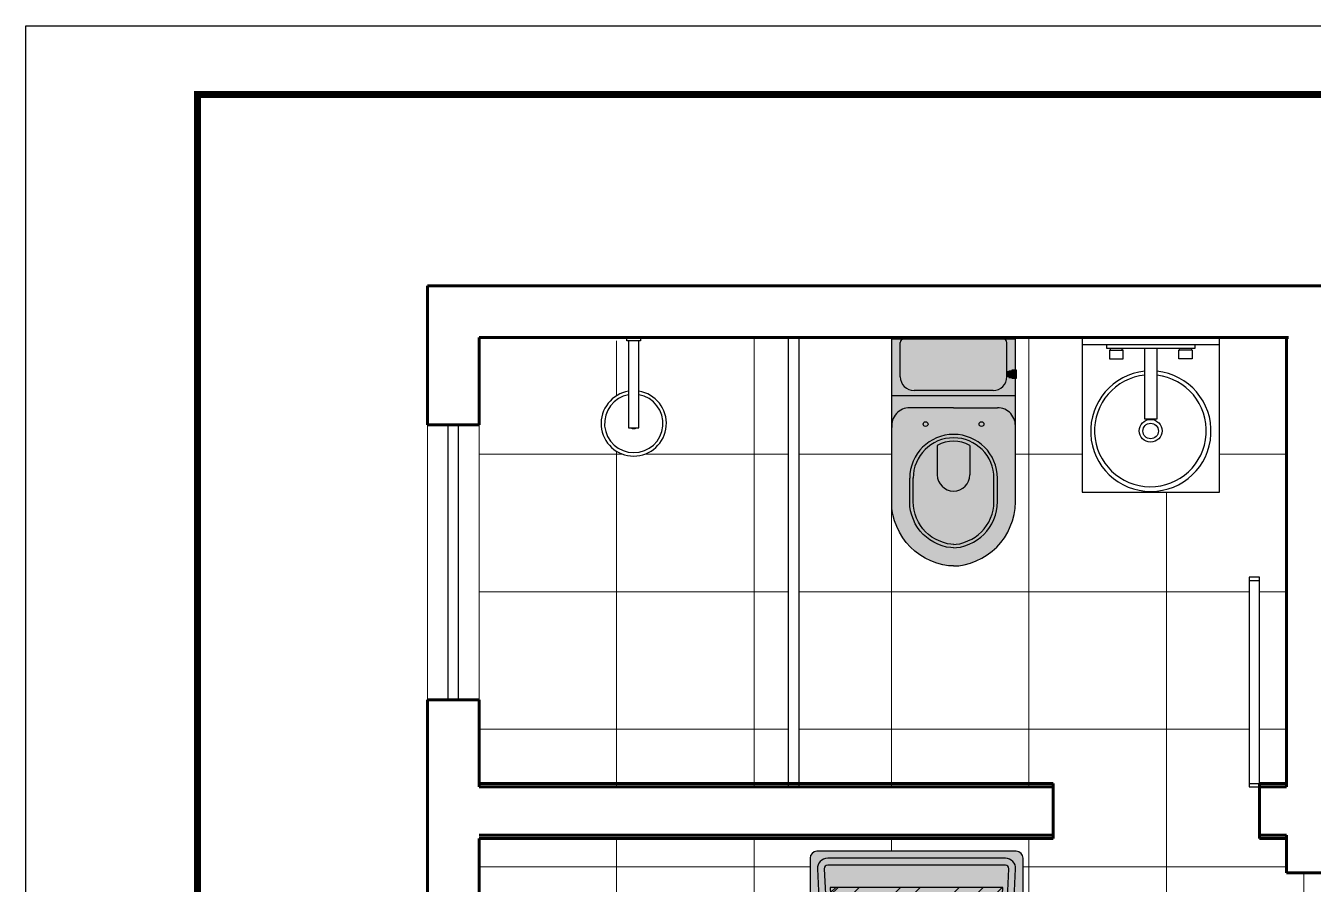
# Model space of a CAD drawing. Header units: millimetres. Extents: x 1127 to 14330, y -137 to 7568.
# Drawn here: x 10233.9 to 10421.2, y 4248.4 to 4373.3 of the extents above; entities that cross this region are included whole.
import ezdxf

# ---------------------------------------------------------------- set-up
doc = ezdxf.new("R2010")
doc.units = ezdxf.units.MM
doc.header["$LTSCALE"] = 0.01
for name, color, linetype, lineweight in [('0.05', 8, 'Continuous', 5), ('0.13', 6, 'Continuous', 13), ('0.60', 4, 'Continuous', 60)]:
    doc.layers.add(name, color=color, linetype=linetype, lineweight=lineweight)
for name, color, linetype in [('HAC_MOB', 61, 'Continuous'), ('LAY', 8, 'Continuous'), ('mob', 8, 'Continuous')]:
    doc.layers.add(name, color=color, linetype=linetype)

# ---------------------------------------------------------------- blocks, each defined once
blk = doc.blocks.new('-Lavadora Brastemp')
at = {"layer": 'HAC_MOB'}
h = blk.add_hatch(color=7, dxfattribs=at)
h.set_gradient(color1=(238, 238, 236), one_color=1, tint=1, name='SPHERICAL')
h.paths.add_polyline_path([(10.59804049639661, -60.62864366188279, -0.3582175165618586), (8.893852688252991, -58.74543392489414), (6.446510408070935, -7.351246040998205, -0.4282200065773871), (7.445378545792664, -6.303680891585657), (59.15286539104, -6.303680891585657, -0.4282200065774575), (60.151733528769, -7.351246040998205), (57.70439124857967, -58.74543392489414, -0.3582175165618586), (56.00020344044333, -60.62864366188279, -0.07378667099026927)], flags=16)
h.paths.add_polyline_path([(17.65961960448931, -56.57500018701813, -1), (19.65961960448931, -56.57500018701813, -1)], flags=0)
h.paths.add_polyline_path([(26.25673062215083, -65.97139270063764, 0.02880602333096123), (40.34151331467456, -65.97139270063764, -0.9614253998211735), (40.45041205447797, -66.96466766629584, -0.08762722200270992), (26.14783188235469, -66.96466766629584, -0.9614253997998786)], flags=16)
h.paths.add_polyline_path([(21.75294922244666, -56.57500018701813, -1), (23.75294922244666, -56.57500018701813, -1)], flags=0)
h.paths.add_polyline_path([(13.69420592788538, -54.78589669644117, -1), (15.69420592788538, -54.78589669644117, -1)], flags=0)
h.paths.add_polyline_path([(26.48586504535797, -56.57500018701813, -1), (28.48586504535797, -56.57500018701813, -1)], flags=0)
h.paths.add_polyline_path([(33.90502213497257, -56.57500018701813, -1), (35.90502213497257, -56.57500018701813, -1)], flags=0)
h.paths.add_polyline_path([(21.40015459617734, -41.78235133017716, -0.03568054874039678), (11.73865928251053, -39.39160601856548, -0.311886757757473), (9.323346767419025, -36.22911552494025), (8.207849880117465, -12.80368089158566), (58.39039405672247, -12.80368089158566), (57.27489716941363, -36.22911552494025, -0.3118867577575165), (54.85958465432941, -39.39160601856548, -0.03568054874038892), (45.19808934066259, -41.78235133018444, 0.08224835046399884)], flags=0)
h.paths.add_polyline_path([(42.34751975175914, -56.57500018701813, -1), (44.34751975175914, -56.57500018701813, -1)], flags=0)
h.paths.add_polyline_path([(46.82459719380586, -56.57500018701813, -1), (48.82459719380586, -56.57500018701813, -1)], flags=0)
h.paths.add_polyline_path([(51.3016811339885, -56.57500018701813, -1), (53.3016811339885, -56.57500018701813, -1)], flags=0)
h.paths.add_polyline_path([(59.30413315459464, -67.19844598183391, 0.005271176937969611), (62.66237875341631, -66.61471788832552, 0.3616760562085266), (64.29912196841633, -64.64798341001716), (64.29912196841633, -4.303680891585657, 0.4142135623730951), (62.29912196841633, -2.303680891585657), (4.29912196841633, -2.303680891585657, 0.4142135623730951), (2.29912196841633, -4.303680891585657), (2.29912196841633, -64.64798341001716, 0.3616760562127022), (3.935865183452734, -66.61471788832552, 0.005271176937924514), (7.294110782238022, -67.19844598183391), (4.448774132620201, -7.446376339837855, -0.428220006577434), (7.445378545792664, -4.303680891585657), (59.15286539104, -4.303680891585657, -0.4282200065774342), (62.14946980421973, -7.446376339837855)])
h = blk.add_hatch(color=7, dxfattribs=at)
h.set_gradient(color1=(243, 243, 241), one_color=1, tint=1, name='SPHERICAL')
h.paths.add_polyline_path([(59.15286539104727, -4.303680891585657), (32.81879557489935, -4.303680891585714), (32.83176813796365, -6.3036808915856), (59.15286539104727, -6.303680891585657, -0.4282200065757401), (60.151733528769, -7.351246040998205), (57.70439124858694, -58.74543392489414, -0.3582181921570367), (56.00019870223389, -60.62864436494783, -0.03701177842240549), (33.19499967643299, -62.30364584378623), (33.22010537802862, -66.1742304724757, 0.01456152868550444), (40.34151331495775, -65.971392700617, -0.9614253993212487), (40.45041205471318, -66.96466766625701, -0.04415518360217273), (33.2292966049489, -67.591256063289), (33.24040380532222, -69.30367022821872, 0.04050233212017931), (59.30413315460157, -67.19844598184028), (62.14946980421973, -7.446376339837855, 0.4282200065779626)])
h.paths.add_polyline_path([(32.81879557489947, -4.303680891585657), (7.445378545792664, -4.303680891585657, 0.4282200065773737), (4.448774132619974, -7.446376339831943), (7.294110782238249, -67.19844598183914, 0.04032043297791137), (33.24040380532222, -69.30367022821866), (33.2292966049489, -67.59125606328905, -0.04330448486018094), (26.14783188217734, -66.96466766626463, -0.9614253994118145), (26.25673062192436, -65.97139270061996, 0.01423852215976606), (33.22010537802862, -66.17423047247576), (33.19499967643299, -62.30364584378617, -0.03667472001410699), (10.59804476424245, -60.62864429515577, -0.3582181250906281), (8.893852688252991, -58.74543392489414), (6.446510408070935, -7.351246040998205, -0.4282200065757401), (7.445378545792664, -6.303680891585657), (32.83176813796354, -6.303680891585714)])
h.paths.add_polyline_path([(15.69420592788538, -54.78589669644117, 1), (13.69420592788538, -54.78589669644117, 1)], flags=17)
h.paths.add_polyline_path([(19.65961960448931, -56.57500018701813, 1), (17.65961960448931, -56.57500018701813, 1)], flags=17)
h.paths.add_polyline_path([(23.75294922245394, -56.57500018701813, 1), (21.75294922245394, -56.57500018701813, 1)], flags=17)
h.paths.add_polyline_path([(26.48586504535797, -56.57500018701813, 1), (28.48586504535797, -56.57500018701813, 1)], flags=17)
h.paths.add_polyline_path([(33.90502213497984, -56.57500018701813, 1), (35.90502213497984, -56.57500018701813, 1)], flags=17)
h.paths.add_polyline_path([(42.34751975176641, -56.57500018701813, 1), (44.34751975176641, -56.57500018701813, 1)], flags=17)
h.paths.add_polyline_path([(48.82459719380586, -56.57500018701813, 1), (46.82459719380586, -56.57500018701813, 1)], flags=17)
h.paths.add_polyline_path([(53.30168113399577, -56.57500018701813, 1), (51.30168113399577, -56.57500018701813, 1)], flags=17)
h = blk.add_hatch(color=7, dxfattribs=at)
h.set_gradient(color1=(220, 254, 251), one_color=1, tint=1, name='SPHERICAL')
h.paths.add_polyline_path([(9.323346767419025, -36.22911552494025, 0.3118867577575601), (11.73865928251053, -39.39160601856548, 0.03568054874039026), (21.40015459617734, -41.78235133017716, -0.08224835046400042), (45.19808934066259, -41.78235133017716, 0.03568054874035425), (54.85958465432213, -39.39160601857276, 0.3118867577583098), (57.27489716941363, -36.22911552494025), (58.39039405672247, -12.80368089158566), (8.207849880117465, -12.80368089158566)])
h = blk.add_hatch(dxfattribs=at)
h.set_pattern_fill('AR-RROOF', color=255, scale=0.5, angle=225, style=0)
h.set_pattern_definition([(45.00000000000001, (-214.9713066682625, 419.217703199378), (10.77630734528299, 28.73681958742128), [190.4999999999999, -25.39999999999999, 63.49999999999999, -12.7]), (45.00000000000001, (-207.5176940877745, 435.6515719009405), (-20.92399676209112, 2.963484519952821), [38.09999999999999, -4.190999999999998, 76.19999999999997, -9.524999999999997]), (45.00000000000001, (-218.1143963106324, 431.3410489628297), (40.68056022844327, 52.71410343067592), [101.6, -17.77999999999999, 50.79999999999998, -12.7])])
h.paths.add_polyline_path([(58.39039405672247, -12.80368089158566), (57.27489716942091, -36.22911552494025, -0.3118867577573455), (54.85958465432941, -39.39160601856548, -0.03568054874035769), (45.19808934066987, -41.78235133017716, 0.08224835046408845), (21.40015459617007, -41.78235133018444, -0.03568055859291189), (11.73865666849179, -39.39160516994144, -0.3118865423530557), (9.323346767426301, -36.22911552494025), (8.207849880117465, -12.80368089158566)])
for p, q in [((62.29912196842361, -2.303680891585657), (4.299121968423606, -2.303680891585657)), ((2.299121968423606, -4.303680891585657), (2.299121968423606, -64.64798341001716)), ((4.448774132620201, -7.446376339837855), (7.294110782238022, -67.19844598183391)), ((6.446510408070935, -7.351246040998205), (8.893852688252991, -58.74543392489414)), ((59.15286539104727, -4.303680891585657), (7.445378545792664, -4.303680891585657)), ((59.15286539104727, -6.303680891585657), (7.445378545792664, -6.303680891585657)), ((57.70439124858694, -58.74543392489414), (60.151733528769, -7.351246040998205)), ((59.30413315460191, -67.19844598183391), (62.14946980421973, -7.446376339837855)), ((64.2991219684236, -64.64798341001716), (64.2991219684236, -4.303680891585657)), ((8.207849880117465, -12.80368089158566), (9.323346767426301, -36.22911552494025)), ((58.39039405672247, -12.80368089159293), (8.207849880117465, -12.80368089158566)), ((57.27489716942091, -36.22911552494025), (58.39039405672247, -12.80368089159293)), ((8.51637044475956, -50.81830681138655), (58.08187349208765, -50.81830681138655))]:
    blk.add_line(p, q)
for centre in [(14.69420592788538, -54.78589669644117), (18.65961960448931, -56.57500018701813), (22.75294922245394, -56.57500018701813), (27.48586504535797, -56.57500018701813), (34.90502213497984, -56.57500018701813), (43.34751975176641, -56.57500018701813), (47.82459719380586, -56.57500018701813), (52.30168113399577, -56.57500018701813)]:
    blk.add_circle(centre, 0.9999999999999996)
for centre, radius, start, end in [((4.299121968423606, -4.303680891585657), 1.999999999999999, 90, 180), ((62.29912196842361, -4.303680891585657), 1.999999999999999, 0, 90), ((7.445378545792664, -7.303680891585657), 2.999999999999999, 90, 182.7263109937464), ((7.445378545792664, -7.303680891585657), 0.9999999999999996, 90, 182.7263109937464), ((59.15286539104727, -7.303680891585657), 2.999999999999999, 357.2736890062536, 90), ((59.15286539104727, -7.303680891585657), 1.000000000000019, 357.2736890062536, 90), ((12.81938524945599, -36.0626375019927), 3.499999999999998, 182.7263109937464, 252.0143464077399), ((53.77885868738394, -36.0626375019927), 3.499999999999998, 287.9856535922601, 357.2736890062536), ((33.29912196842361, 27.0212531884319), 69.82493408001694, 252.0143464077399, 260.3943742202227), ((33.29912196842361, -113.6286149716032), 72.82493408001694, 75.26925841932486, 104.7307415806751), ((33.29912196842361, 27.0212531884319), 69.82493408001694, 279.6056257797773, 287.9856535922601), ((10.89158896370373, -58.65030362606905), 1.999999999999999, 182.7263109937464, 261.55996534054), ((55.70665497313621, -58.65030362606905), 1.999999999999999, 278.44003465946, 357.2736890062536), ((33.29912196841633, 92.36298577507858), 154.6666666666652, 261.55996534054, 278.44003465946), ((4.299121968423606, -64.64798341001716), 1.999999999999999, 180, 259.5353765545055), ((33.29912196842361, 92.36298577507858), 161.6666666666667, 259.5353765545055, 280.4646234454945), ((26.22182316794806, -66.470172681831), 0.4999999999999998, 85.99664375802821, 258.4414524900691), ((33.29912196842361, -26.47280607263366), 41.1185092776406, 259.9471776649087, 280.0528223350913), ((33.29912196841633, 56.16534899343986), 122.3396049834992, 266.6999854454373, 273.3000145545626), ((40.37642076889188, -66.470172681831), 0.4999999999999998, 281.5585475099309, 94.00335624197179), ((62.29912196842361, -64.64798341001716), 1.999999999999999, 280.4646234454945, 0)]:
    blk.add_arc(centre, radius, start, end)
blk = doc.blocks.new('-Vaso com Caixa')
at = {"layer": 'HAC_MOB'}
h = blk.add_hatch(color=7, dxfattribs=at)
h.set_gradient(color1=(249, 250, 250), one_color=1, tint=1, name='SPHERICAL')
h.paths.add_polyline_path([(15.50603640122063, -1, 0.4142135623730951), (14.50603640122063, 0), (-14.50603640122063, 0, 0.4142135623730951), (-15.50603640122063, -1), (-15.50603640122063, -11, 0.4142135623730951), (-11.50603640122063, -15), (11.50603640122063, -15, 0.4180317289619527), (15.50569744768654, -10.94792780597527), (15.50603640122063, -10.94792780597527)], flags=17)
h.paths.add_polyline_path([(18.00603640122063, -11.48942705428999), (17.02013186679324, -11.48942705428999), (17.02013186679324, -11.16076092720505), (16.07443418058756, -11.16076092720505), (16.07443418058756, -10.94792780597527), (15.50603640122063, -10.94792780597527), (15.50603640122063, -11, -0.4142135623730951), (11.50603640122063, -15), (-11.50603640122063, -15, -0.4142135623730951), (-15.50603640122063, -11), (-15.50603640122063, -1, -0.4142135623730951), (-14.50603640122063, 0), (-18.00603640122063, 0), (-18.00603640122063, -16.5), (18.00603640122063, -16.5)])
h.paths.add_polyline_path([(18.00603640122063, 0), (14.50603640122063, 0, -0.4142135623730951), (15.50603640122063, -1), (15.50603640122063, -9.52485385908767), (16.07443418058756, -9.52485385908767), (16.07443418058756, -9.312020737859712), (17.02013186679324, -9.312020737857893), (17.02013186679324, -8.983355740025218), (18.00603640122063, -8.983355740025218)], flags=17)
h = blk.add_hatch(color=7, dxfattribs=at)
h.set_gradient(color1=(249, 250, 250), one_color=1, tint=1, name='SPHERICAL')
h.paths.add_polyline_path([(16.07443418058756, -9.52485385908767), (15.50603640122063, -9.52485385908767), (15.50603640122063, -10.94792780597527), (16.07443418058756, -10.94792780597527)])
h.paths.add_polyline_path([(17.02013186679324, -9.312020737857893), (16.07443418058756, -9.312020737857893), (16.07443418058756, -11.16076092720505), (17.02013186679324, -11.16076092720505)])
h.paths.add_polyline_path([(18.21253241346312, -8.983355740025218), (17.02013186679324, -8.983355740025218), (17.02013186679324, -11.48942705428999), (18.21253241346312, -11.48942705428999)])
h = blk.add_hatch(color=7, dxfattribs=at)
h.set_gradient(color1=(249, 250, 250), one_color=1, tint=1, name='SPHERICAL')
h.paths.add_polyline_path([(18.00603640122063, -16.5), (-18.00603640122063, -16.5), (-18.00603640122063, -25.24600132693013, -0.4142135623730949), (-12.75603640122063, -19.99600132693013), (0, -19.99600132693013), (12.75603640122063, -19.99600132693013, -0.4142135623731011), (18.00603640122063, -25.24600132693013)])
h = blk.add_hatch(color=7, dxfattribs=at)
h.set_gradient(color1=(249, 250, 250), one_color=1, tint=1, name='SPHERICAL')
h.paths.add_polyline_path([(3.637978807091713e-12, -27.74734744557281, -0.394815680304615), (12.72796761065001, -39.66169639619329), (18.00603640122063, -39.66169639619329), (18.00603640122063, -25.24600132693013, 0.4142135623731013), (12.75603640122063, -19.99600132693013), (0, -19.99600132693013), (-12.75603640122063, -19.99600132693013, 0.4142135623731011), (-18.00603640122063, -25.24600132693013), (-18.00603640122063, -28.52244570604125), (-13.76840284140417, -24.761368626685), (-8.837247082257818, -24.761368626685, -1), (-7.43505009393084, -24.761368626685), (7.435050093929021, -24.761368626685, -1), (8.837247082255999, -24.761368626685, -1), (7.435050093929021, -24.761368626685), (-7.43505009393084, -24.761368626685, -1), (-8.837247082257818, -24.761368626685), (-13.76840284140417, -24.761368626685), (-18.00603640122063, -28.52244570604125), (-18.00603640122245, -39.66169639619329), (-12.72796761065001, -39.66169639619329, -0.394815680304785)])
h.paths.add_polyline_path([(-12.75603640122063, -40.51796879071662, -0.01678982994435161), (-12.72796761065001, -39.66169639619329), (-18.00603640122063, -39.66169639619329), (-18.00603640122063, -47.36290042372639), (-17.93148800291601, -49.30115877966091), (-17.63329440969574, -51.09032033898438), (-17.18600401986441, -52.87948189830422), (-16.51506843512107, -54.59409505932126), (-15.76958445206765, -56.23415982203551), (-14.80045527410221, -57.79967618643786), (-13.75677769783215, -59.21609575424009), (-12.56400332495105, -60.55796692373042), (-11.22213215546253, -61.75074129660788), (-9.805712587662128, -62.79441887287976), (-8.240196223252497, -63.76354805084884), (-6.600131460545526, -64.50903203389862), (-4.885518299526666, -65.17996761864379), (-3.090316457655717, -65.7471215175301), (-1.487203564769516, -65.99528489641853), (-0.07893682496978727, -66), (0, -65.99979988963241), (0.07893682494977838, -66), (1.487203564767697, -65.99528489641853), (3.090316457655717, -65.74712151752829), (4.885518299524847, -65.1799676186456), (6.600131460545526, -64.5090320338968), (8.240196223254316, -63.76354805084702), (9.80571258766031, -62.79441887288158), (11.22213215545889, -61.7507412966097), (12.56400332494923, -60.5579669237286), (13.75677769783033, -59.21609575423827), (14.80045527410221, -57.7996761864415), (15.76958445206765, -56.23415982203369), (16.51506843511925, -54.59409505931944), (17.18600401986441, -52.87948189830604), (17.63329440969574, -51.09032033898256), (17.93148800291601, -49.30115877966091), (18.00603640122063, -47.36290042373366), (18.00603640122063, -39.66169639619329), (12.72796761065001, -39.66169639619329, -0.01678982993876829), (12.75603640122063, -40.51796879043104), (12.75603640122063, -47.26197619552113), (12.69816695570807, -48.76658177883655), (12.48919503490833, -50.020413303635), (12.17436510136213, -51.27973303782346), (11.67736517904814, -52.54984395040265), (11.12903936395378, -53.75616074361096), (10.44815207763349, -54.85605559074247), (9.672993427058827, -55.90805661652485), (8.845275587382275, -56.83923918615983), (7.914093017741834, -57.6669570258382), (6.862091991963098, -58.44211567641287), (5.762197144831589, -59.12300296273315), (4.555880351626911, -59.67132877782751), (3.285769439042269, -60.16832870014332), (2.019813187078398, -60.5496813528207), (0.838661447263803, -60.702754855065), (0, -60.74734744557281), (-0.838661447267441, -60.702754855065), (-2.019813187078398, -60.5496813528207), (-3.285769439042269, -60.16832870014332), (-4.555880351626911, -59.67132877782569), (-5.762197144831589, -59.12300296273315), (-6.862091991963098, -58.44211567641469), (-7.914093017745472, -57.6669570258382), (-8.845275587384094, -56.83923918615983), (-9.672993427060646, -55.90805661652485), (-10.44815207763349, -54.85605559074247), (-11.12903936395378, -53.75616074361096), (-11.67736517904632, -52.54984395040628), (-12.17436510136213, -51.27973303782528), (-12.48919503491015, -50.020413303635), (-12.69816695570989, -48.76658177883655), (-12.75603640122063, -47.2619761955284)])
h.paths.add_polyline_path([(-11.75603640122063, -40.41838268232641, -0.01610251061523419), (-11.72590925339864, -39.66169639619329), (-12.72796761065001, -39.66169639619329, 0.01638570536862046), (-12.75603640122063, -40.49734744558555), (-12.75603640122245, -47.26197619552113), (-12.69816695570989, -48.76658177883655), (-12.48919503491015, -50.020413303635), (-12.17436510136213, -51.27973303782346), (-11.67736517904996, -52.54984395040265), (-11.1290393639556, -53.75616074360914), (-10.44815207763531, -54.85605559074247), (-9.672993427060646, -55.90805661652121), (-8.845275587382275, -56.83923918615983), (-7.914093017745472, -57.6669570258382), (-6.862091991963098, -58.44211567641105), (-5.762197144831589, -59.12300296273315), (-4.555880351626911, -59.67132877782569), (-3.285769439045907, -60.16832870013968), (-2.019813187080217, -60.54968135281888), (-0.838661447265622, -60.702754855065), (0, -60.74734744557463), (0.838661447263803, -60.702754855065), (2.019813187078398, -60.5496813528207), (3.285769439045907, -60.1683287001415), (4.555880351625092, -59.67132877782569), (5.76219714482977, -59.12300296273315), (6.862091991963098, -58.44211567641287), (7.914093017745472, -57.6669570258382), (8.845275587382275, -56.83923918615983), (9.672993427058827, -55.90805661652485), (10.44815207763531, -54.85605559074247), (11.12903936395378, -53.75616074361096), (11.67736517904814, -52.54984395040447), (12.17436510136213, -51.27973303782528), (12.48919503490833, -50.020413303635), (12.69816695570807, -48.76658177883655), (12.75603640122063, -47.26197619552295), (12.75603640122063, -40.49734744586749, 0.01638570537416361), (12.72796761065001, -39.66169639619329), (11.72590925339682, -39.66169639619329, -0.01610251061588206), (11.75603640122063, -40.41838268235733), (11.75603640122063, -47.24275253300948), (11.70134389909799, -48.66475758820343), (11.50936658256796, -49.81662148737814), (11.21976721212195, -50.97501896916037), (10.7558978921752, -52.16046278680733), (10.24512601383685, -53.28416091914733), (9.619141944973308, -54.2953659534669), (8.895129756434471, -55.27795392362532), (8.136946494510994, -56.13091009329037), (7.283990324844126, -56.88909335521566), (6.301402354687525, -57.61310554375268), (5.290197320369771, -58.23908961261623), (4.16649918802068, -58.74986149095639), (2.958824645596906, -59.22242979016664), (1.809931921308817, -59.5685185964503), (0.7477219470274576, -59.70617762484108), (0, -59.74593485787773), (-0.7477219470256387, -59.70617762484108), (-1.809931921306998, -59.5685185964503), (-2.958824645600544, -59.22242979016482), (-4.166499188026137, -58.74986149095639), (-5.29019732037159, -58.23908961261623), (-6.301402354687525, -57.6131055437545), (-7.283990324847764, -56.88909335521748), (-8.136946494509175, -56.13091009329037), (-8.89512975643629, -55.27795392362532), (-9.619141944973308, -54.2953659534669), (-10.24512601383685, -53.28416091914914), (-10.75589789217702, -52.16046278680369), (-11.21976721212377, -50.97501896915855), (-11.50936658256978, -49.81662148737632), (-11.70134389909799, -48.66475758820525), (-11.75603640122245, -47.2427525330022)], flags=17)
h.paths.add_polyline_path([(1.818989403545856e-12, -28.74734744557281, -0.393183673334494), (11.72590925339682, -39.66169639619329), (12.72796761065001, -39.66169639619329, 0.3948156803047027), (0, -27.74734744557281, 0.3948156803046973), (-12.72796761065001, -39.66169639619329), (-11.72590925339864, -39.66169639619329, -0.3931836733345833)], flags=17)
h = blk.add_hatch(color=254, dxfattribs=at)
h.set_gradient(color1=(227, 232, 232), one_color=1, tint=1, name='SPHERICAL')
h.paths.add_polyline_path([(-7.43505009393084, -24.761368626685, 1), (-8.837247082257818, -24.761368626685, 1)])
h.paths.add_polyline_path([(7.435050093929021, -24.761368626685, 1), (8.837247082255999, -24.761368626685, 1)])
h.paths.add_polyline_path([(4.74710681493525, -39.66169639619329), (-4.747106814937069, -39.66169639619329, 0.9656910283251271)])
h.paths.add_polyline_path([(4.75, -30.94287177212027, 0.259044901047023), (-4.75, -30.94287177212027), (-4.75, -39.49593485787773, 0.008726284705901182), (-4.747106814937069, -39.66169639619329), (4.74710681493525, -39.66169639619329, 0.008726284705901182), (4.75, -39.49593485787773)])
h = blk.add_hatch(color=7, dxfattribs=at)
h.set_gradient(color1=(238, 241, 241), one_color=1, tint=1, name='SPHERICAL')
h.paths.add_polyline_path([(-4.75, -30.94287177212027, -0.259044901047023), (4.75, -30.94287177212027), (4.75, -39.49593485787773, -0.008726284705901182), (4.74710681493525, -39.66169639619329), (11.72590925339682, -39.66169639619329, 0.3931836733345415), (0, -28.74734744557281, 0.3931836733345387), (-11.72590925339864, -39.66169639619329), (-4.747106814937069, -39.66169639619329, -0.008726284705901182), (-4.75, -39.49593485787773)])
h.paths.add_polyline_path([(11.75603640122063, -40.41838268235733, 0.0161025106158724), (11.72590925339682, -39.66169639619329), (4.74710681493525, -39.66169639619329, -0.9656910283251271), (-4.747106814937069, -39.66169639619329), (-11.72590925339864, -39.66169639619329, 0.01610251061524869), (-11.75603640122063, -40.41838268232641), (-11.75603640122245, -47.24275253300402), (-11.70134389909799, -48.66475758820525), (-11.50936658256796, -49.8166214873836), (-11.21976721212559, -50.97501896915674), (-10.75589789217702, -52.16046278680005), (-10.24512601383867, -53.28416091914733), (-9.619141944976946, -54.29536595346326), (-8.89512975643811, -55.2779539236235), (-8.136946494510994, -56.13091009329037), (-7.283990324847764, -56.88909335521384), (-6.301402354687525, -57.6131055437545), (-5.29019732037159, -58.23908961261623), (-4.166499188026137, -58.74986149095457), (-2.958824645598725, -59.22242979016482), (-1.809931921310636, -59.5685185964503), (-0.7477219470292766, -59.70617762484108), (0, -59.74593485787773), (0.7477219470256387, -59.70617762484108), (1.809931921308817, -59.5685185964503), (2.958824645595087, -59.22242979016664), (4.166499188022499, -58.74986149095639), (5.290197320367952, -58.23908961261623), (6.301402354685706, -57.6131055437545), (7.283990324845945, -56.88909335521384), (8.136946494510994, -56.13091009328855), (8.895129756434471, -55.27795392362532), (9.619141944975127, -54.29536595346508), (10.24512601383685, -53.28416091914733), (10.7558978921752, -52.16046278680369), (11.21976721212377, -50.97501896915855), (11.50936658256796, -49.81662148737996), (11.70134389909799, -48.66475758820525), (11.75603640122063, -47.24275253300766)])
for p, q in [((18.00603640122063, 0), (-18.00603640122063, 0)), ((18.00603640122063, -8.983355740025218), (18.00603640122063, 0)), ((-15.50603640122063, -11), (-15.50603640122063, -1)), ((15.50603640122063, -11), (15.50603640122063, -1)), ((16.07443418058756, -9.52485385908767), (15.50603640122063, -9.52485385908767)), ((16.07443418058756, -10.94792780597527), (15.50603640122063, -10.94792780597527)), ((18.00603640122063, -16.5), (-18.00603640122063, -16.5)), ((11.50603640122063, -15), (-11.50603640122063, -15)), ((0, -19.99600132693013), (-12.75603640122063, -19.99600132693013)), ((0, -19.99600132693013), (-12.75603640122063, -19.99600132693013)), ((0, -19.99600132693013), (12.75603640122063, -19.99600132693013)), ((-4.75, -30.94287177212027), (-4.75, -39.49593485787773)), ((4.75, -30.94287177212027), (4.75, -39.49593485787773))]:
    blk.add_line(p, q)
for points in [[(0, -65.99979988963241), (-0.07893682494977838, -66), (-0.07893682494977838, -66), (-1.487203564767697, -65.99528489641853), (-3.090316457655717, -65.74712151752829), (-4.885518299526666, -65.17996761864379), (-6.600131460543707, -64.50903203389862), (-8.240196223256135, -63.76354805084702), (-9.805712587662128, -62.79441887288158), (-11.22213215545889, -61.7507412966097), (-12.56400332494923, -60.5579669237286), (-13.75677769783215, -59.21609575423645), (-14.80045527410221, -57.7996761864415), (-15.76958445206947, -56.23415982203369), (-16.51506843511925, -54.59409505932126), (-17.18600401986623, -52.87948189830422), (-17.63329440969574, -51.09032033898256), (-17.93148800291601, -49.30115877966091), (-18.00603640122063, -47.36290042372821), (-18.00603640122063, 0)], [(18.00603640122063, -8.592692598194844), (18.00603640122063, 0)], [(17.02013186679324, -9.312020737857893), (16.07443418058756, -9.312020737857893), (16.07443418058756, -11.16076092720505), (17.02013186679324, -11.16076092720505)], [(0, -65.99979988963241), (0.07893682494977838, -66), (0.07893682494977838, -66), (1.487203564767697, -65.99528489641853), (3.090316457655717, -65.74712151752829), (4.885518299526666, -65.17996761864379), (6.600131460541888, -64.50903203389862), (8.240196223254316, -63.76354805084702), (9.805712587662128, -62.79441887288158), (11.22213215545707, -61.7507412966097), (12.56400332494923, -60.5579669237286), (13.75677769783033, -59.21609575423645), (14.80045527410221, -57.7996761864415), (15.76958445206765, -56.23415982203369), (16.51506843511925, -54.59409505932126), (17.18600401986441, -52.87948189830604), (17.63329440969574, -51.09032033898256), (17.93148800291601, -49.30115877966091), (18.00603640122063, -47.36290042372821), (18.00603640122063, -11.48942705428999)], [(0, -60.74734744557281), (-0.838661447265622, -60.702754855065), (-2.019813187080217, -60.5496813528207), (-3.285769439044088, -60.1683287001415), (-4.555880351626911, -59.67132877782569), (-5.762197144831589, -59.12300296273315), (-6.862091991963098, -58.44211567641469), (-7.914093017745472, -57.6669570258382), (-8.845275587382275, -56.83923918615983), (-9.672993427058827, -55.90805661652485), (-10.44815207763531, -54.85605559074247), (-11.1290393639556, -53.75616074361096), (-11.67736517904814, -52.54984395040447), (-12.17436510136213, -51.27973303782346), (-12.48919503491015, -50.02041330363681), (-12.69816695570989, -48.76658177883655), (-12.75603640122063, -47.26197619552295), (-12.75603640122063, -40.49734744568559)], [(0.05309614333964419, -59.74875804068142), (-0.7477219470274576, -59.70617762484108), (-1.809931921308817, -59.5685185964503), (-2.958824645598725, -59.22242979016664), (-4.166499188024318, -58.74986149095639), (-5.290197320369771, -58.23908961261623), (-6.301402354687525, -57.6131055437545), (-7.283990324845945, -56.88909335521384), (-8.136946494512813, -56.13091009329037), (-8.89512975643629, -55.27795392362532), (-9.619141944975127, -54.29536595346508), (-10.24512601383867, -53.28416091914914), (-10.75589789217702, -52.16046278680187), (-11.21976721212377, -50.97501896916037), (-11.50936658256978, -49.81662148737996), (-11.70134389909799, -48.66475758820525), (-11.75603640122063, -47.24275253300766), (-11.75603640122063, -40.41838268233369)], [(-0.05309614334146318, -59.74875804068142), (0.7477219470274576, -59.70617762484108), (1.809931921308817, -59.5685185964503), (2.958824645596906, -59.22242979016664), (4.166499188022499, -58.74986149095639), (5.290197320369771, -58.23908961261623), (6.301402354687525, -57.6131055437545), (7.283990324845945, -56.88909335521384), (8.136946494510994, -56.13091009329037), (8.89512975643629, -55.27795392362532), (9.619141944973308, -54.29536595346508), (10.24512601383685, -53.28416091914914), (10.75589789217702, -52.16046278680187), (11.21976721212377, -50.97501896916037), (11.50936658256796, -49.81662148737996), (11.70134389909799, -48.66475758820525), (11.75603640122063, -47.24275253300766), (11.75603640122063, -40.41838268233369)], [(0, -60.74734744557281), (0.838661447263803, -60.702754855065), (2.019813187078398, -60.5496813528207), (3.285769439044088, -60.1683287001415), (4.555880351626911, -59.67132877782569), (5.762197144831589, -59.12300296273315), (6.862091991963098, -58.44211567641469), (7.914093017743653, -57.6669570258382), (8.845275587382275, -56.83923918615983), (9.672993427058827, -55.90805661652485), (10.44815207763531, -54.85605559074247), (11.12903936395378, -53.75616074361096), (11.67736517904814, -52.54984395040447), (12.17436510136213, -51.27973303782346), (12.48919503490833, -50.02041330363681), (12.69816695570807, -48.76658177883655), (12.75603640122063, -47.26197619552295), (12.75603640122063, -40.49734744568559)]]:
    blk.add_lwpolyline(points)
blk.add_lwpolyline([(18.21253241346312, -8.983355740025218), (18.21253241346312, -11.48942705428999), (17.02013186679324, -11.48942705428999), (17.02013186679324, -8.983355740025218)], close=True)
for centre in [(-8.13614858809342, -24.761368626685), (8.13614858809342, -24.761368626685)]:
    blk.add_circle(centre, 0.7010984941632046)
for centre, radius, start, end in [((-14.50603640122063, -1), 1, 90, 180), ((14.50603640122063, -1), 1, 0, 90), ((-11.50603640122063, -11), 4, 180, 270), ((11.50603640122063, -11), 4, 270, 0), ((-12.75603640122063, -25.24600132693013), 5.25, 90, 185.4650237999309), ((12.75603640122063, -25.24600132693013), 5.25, 354.5349762000691, 90), ((0.004270820418241783, -40.50765811815108), 12.76031138728997, 90.01917664722473, 179.9537034740782), ((0.003936124790925533, -40.50765817416323), 11.76031138728997, 90.01917664722473, 179.9537034740782), ((0, -39.49593485787773), 9.783526365729633, 60.95410761164058, 119.0458923883594), ((-0.004270820420060772, -40.50765811815108), 12.76031138728997, 0.04629652592181499, 89.98082335277527), ((-0.003936124792744522, -40.50765817416323), 11.76031138728997, 0.04629652592181499, 89.98082335277527), ((0, -39.49593485787773), 4.75, 180, 0)]:
    blk.add_arc(centre, radius, start, end)

msp = doc.modelspace()

# ---------------------------------------------------------------- hatches: boundary and pattern name
at = {"layer": '0.05'}
h = msp.add_hatch(dxfattribs=at)
h.set_pattern_fill('_USER,_O', color=256, scale=20, angle=-1.272221872585407e-14, double=1, pattern_type=0)
h.set_pattern_definition([(360, (10299.85918080867, 4150.948401659483), (4.898587196589412e-15, 20), []), (90, (10299.85918080867, 4150.948401659483), (-20, 6.123193550411789e-15), [])])
h.paths.add_polyline_path([(10642.35918080867, 4327.948401659496), (10608.60918080867, 4327.948401659496), (10564.73761608162, 4327.948401659496), (10564.73761608162, 4297.948401659496), (10544.43607159211, 4297.948401659496), (10544.43607159211, 4158.448401659483), (10597.35918080867, 4158.448401659483), (10597.35918080867, 4150.948401659483), (10637.35918080867, 4150.948401659483), (10637.35918080867, 4158.448401659483), (10642.35918080867, 4158.448401659483)])
edge = h.paths.add_edge_path(flags=16)
edge.add_arc((10571.23317325756, 4287.975671583454), 0.2499999999999326, 165.0498999938597, 259.9483319824626, ccw=False)
edge.add_line((10570.99163553996, 4288.040166009383), (10571.05613070912, 4288.281706510454))
edge.add_line((10571.05613070912, 4288.281706510454), (10571.05613070912, 4288.500070614755))
edge.add_arc((10571.45477028528, 4290.457802836127), 1.997906144512398, 178.1396176250287, 258.490601106142, ccw=False)
edge.add_line((10569.45791723225, 4290.522663046351), (10569.95791723225, 4290.522663046351))
edge.add_line((10569.95791723225, 4290.522663046351), (10569.95791723225, 4291.022663046351))
edge.add_line((10569.95791723225, 4291.022663046351), (10569.45791723225, 4291.022663046351))
edge.add_line((10569.45791723225, 4291.022663046351), (10569.45791723225, 4324.022663046351))
edge.add_arc((10569.95791723225, 4324.022663046351), 0.5, 90, 180, ccw=False)
edge.add_line((10569.95791723225, 4324.522663046351), (10571.95791723225, 4324.522663046351))
edge.add_line((10571.95791723225, 4324.522663046351), (10571.95791723225, 4325.522663046351))
edge.add_arc((10572.95791723225, 4325.522663046351), 1, 90, 180, ccw=False)
edge.add_line((10572.95791723225, 4326.522663046351), (10600.95791723225, 4326.522663046351))
edge.add_arc((10600.95791723225, 4325.522663046351), 1, 0, 90, ccw=False)
edge.add_line((10601.95791723225, 4325.522663046351), (10601.95791723225, 4324.522663046351))
edge.add_line((10601.95791723225, 4324.522663046351), (10603.95791723225, 4324.522663046351))
edge.add_arc((10603.95791723224, 4324.022663046351), 0.5, 0, 90, ccw=False)
edge.add_line((10604.45791723225, 4324.022663046351), (10604.45791723225, 4291.022663046351))
edge.add_line((10604.45791723225, 4291.022663046351), (10603.95791723225, 4291.022663046351))
edge.add_line((10603.95791723224, 4291.022663046351), (10603.95791723224, 4290.522663046351))
edge.add_line((10603.95791723224, 4290.522663046351), (10604.45791723225, 4290.522663046351))
edge.add_arc((10602.46106417921, 4290.457802836127), 1.997906144512784, -78.4906011060935, 1.86038237495751, ccw=False)
edge.add_line((10602.85970375538, 4288.500070614755), (10602.85970375538, 4288.281706510454))
edge.add_line((10602.85970375538, 4288.281706510454), (10602.99150026123, 4287.78811614581))
edge.add_arc((10586.95791723225, 4359.712700315944), 73.6900372695916, 257.6441606310763, 282.5670178186941, ccw=False)
h.paths.add_polyline_path([(10577.35918080867, 4161.448401659482), (10617.35918080867, 4161.448401659482), (10617.35918080867, 4159.948401659483), (10577.35918080867, 4159.948401659483)], flags=16)
edge = h.paths.add_edge_path(flags=16)
edge.add_line((10608.60548865872, 4290.904134398468), (10608.66261295141, 4291.118070270844))
edge.add_line((10608.66261295141, 4291.118070270844), (10608.66261295141, 4291.311478477513))
edge.add_arc((10609.01569371887, 4293.045469873583), 1.769574013710845, 178.1396176250167, 258.4906011061024, ccw=False)
edge.add_line((10607.24705244333, 4293.102917488353), (10607.68990958618, 4293.102917488353))
edge.add_line((10607.68990958618, 4293.102917488353), (10607.68990958618, 4293.545774631209))
edge.add_line((10607.68990958618, 4293.545774631209), (10607.24705244333, 4293.545774631209))
edge.add_line((10607.24705244333, 4293.545774631209), (10607.24705244333, 4322.774346059781))
edge.add_arc((10607.68990958618, 4322.774346059781), 0.4428571428579744, 90.00000000011772, 180, ccw=False)
edge.add_line((10607.68990958618, 4323.217203202639), (10609.46133815761, 4323.217203202639))
edge.add_line((10609.46133815761, 4323.217203202639), (10609.46133815761, 4324.102917488353))
edge.add_arc((10610.34705244333, 4324.102917488352), 0.8857142857141298, 89.99999999994122, 180, ccw=False)
edge.add_line((10610.34705244333, 4324.988631774067), (10635.14705244332, 4324.988631774067))
edge.add_arc((10635.14705244333, 4324.102917488352), 0.8857142857145845, 0, 90.00000000005878, ccw=False)
edge.add_line((10636.03276672904, 4324.102917488352), (10636.03276672904, 4323.217203202637))
edge.add_line((10636.03276672904, 4323.217203202639), (10637.80419530047, 4323.217203202639))
edge.add_arc((10637.80419530047, 4322.774346059781), 0.4428571428570649, 0, 89.99999999988228, ccw=False)
edge.add_line((10638.24705244333, 4322.774346059781), (10638.24705244333, 4293.545774631209))
edge.add_line((10638.24705244333, 4293.545774631209), (10637.80419530047, 4293.545774631209))
edge.add_line((10637.80419530047, 4293.545774631209), (10637.80419530047, 4293.102917488352))
edge.add_line((10637.80419530047, 4293.102917488353), (10638.24705244333, 4293.102917488353))
edge.add_arc((10636.47841116778, 4293.045469873583), 1.769574013711583, -78.49060110610247, 1.8603823749833168, ccw=False)
edge.add_line((10636.83149193525, 4291.311478477512), (10636.83149193525, 4291.118070270844))
edge.add_line((10636.83149193525, 4291.118070270844), (10636.94822598329, 4290.680890233589))
edge.add_arc((10622.74705244333, 4354.385521927135), 65.26831872449695, 257.6441606310776, 282.5670178186962, ccw=False)
edge.add_arc((10608.81942206574, 4290.847010764071), 0.2214285714288035, 165.0498999937261, 259.9483319825375, ccw=False)
edge = h.paths.add_edge_path()
edge.add_line((10544.43607159211, 4297.948401659496), (10424.85918080867, 4297.948401659496))
edge.add_line((10424.85918080867, 4297.948401659496), (10424.85918080867, 4250.070314372775))
edge.add_line((10424.85918080867, 4250.070314372777), (10424.85918080867, 4215.070314372777))
edge.add_line((10424.85918080867, 4215.070314372777), (10424.85918080867, 4188.448401659483))
edge.add_line((10424.85918080867, 4188.448401659483), (10514.43607159211, 4188.448401659483))
edge.add_line((10514.43607159211, 4188.448401659483), (10519.43607159211, 4188.448401659483))
edge.add_arc((10519.43607159211, 4163.448401659483), 25, 0, 90, ccw=False)
edge.add_line((10544.43607159211, 4163.448401659483), (10544.43607159211, 4297.948401659498))
edge = h.paths.add_edge_path()
edge.add_line((10424.85918080867, 4250.070314372777), (10417.35918080867, 4250.070314372777))
edge.add_line((10417.35918080867, 4250.070314372777), (10417.35918080867, 4255.070314372777))
edge.add_line((10417.35918080867, 4255.070314372777), (10413.40857578688, 4255.070314372777))
edge.add_line((10413.40857578688, 4255.070314372777), (10383.40857578688, 4255.070314372777))
edge.add_line((10383.40857578688, 4255.070314372777), (10299.85918080867, 4255.070314372777))
edge.add_line((10299.85918080867, 4255.070314372777), (10299.85918080867, 4158.448401659483))
edge.add_line((10299.85918080867, 4158.448401659483), (10324.85918080867, 4158.448401659483))
edge.add_line((10324.85918080867, 4158.448401659483), (10324.85918080867, 4164.057703798811))
edge.add_line((10324.85918080867, 4164.057703798811), (10324.85918080864, 4171.823401659425))
edge.add_line((10324.85918080865, 4171.823401659425), (10301.51987796252, 4171.823401659418))
edge.add_line((10301.51987796251, 4171.823401659418), (10301.5198779625, 4204.323401659418))
edge.add_line((10301.51987796251, 4204.323401659418), (10324.85918080858, 4204.323401659425))
edge.add_line((10324.85918080858, 4204.323401659425), (10324.85918080857, 4229.696858016101))
edge.add_line((10324.85918080857, 4229.696858016099), (10348.00604881683, 4229.696858016099))
edge.add_line((10348.00604881683, 4229.696858016099), (10348.00604881683, 4252.204153758234))
edge.add_arc((10349.00604881683, 4252.204153758235), 1, 90, 180, ccw=False)
edge.add_line((10349.00604881683, 4253.204153758235), (10378.00604881683, 4253.204153758235))
edge.add_arc((10378.00604881683, 4252.204153758235), 1, 0, 90, ccw=False)
edge.add_line((10379.00604881683, 4252.204153758235), (10379.00604881683, 4222.03200249902))
edge.add_arc((10378.00604881683, 4222.032002499018), 1, -79.53537655456319, 1.0419398677186109e-10, ccw=False)
edge.add_arc((10363.50604881684, 4300.537487091566), 80.83333333333184, 259.5353765545643, 280.4646234454265, ccw=False)
edge.add_arc((10349.00604881683, 4222.03200249902), 0.9999999999993925, 179.9999999999739, 259.535376554605, ccw=False)
edge.add_line((10348.00604881683, 4222.03200249902), (10348.00604881683, 4229.696858016099))
edge.add_line((10348.00604881683, 4229.696858016099), (10324.85918080857, 4229.696858016099))
edge.add_line((10324.85918080857, 4229.696858016099), (10324.85918080858, 4204.323401659423))
edge.add_line((10324.85918080858, 4204.323401659425), (10327.14487796251, 4204.323401659425))
edge.add_arc((10327.14487796251, 4202.448401659427), 1.874999999998181, 1.3926637620897964e-11, 90, ccw=False)
edge.add_line((10329.01987796251, 4202.448401659427), (10329.01987796252, 4173.698401659423))
edge.add_arc((10327.14487796252, 4173.698401659422), 1.874999999997272, -90, 1.3926637620897964e-11, ccw=False)
edge.add_line((10327.14487796252, 4171.823401659425), (10324.85918080864, 4171.823401659425))
edge.add_line((10324.85918080865, 4171.823401659425), (10324.85918080867, 4158.448401659483))
edge.add_line((10324.85918080867, 4158.448401659483), (10372.35918080867, 4158.448401659483))
edge.add_line((10372.35918080867, 4158.448401659483), (10372.35918080867, 4150.448401659483))
edge.add_line((10372.35918080867, 4150.448401659483), (10412.35918080867, 4150.448401659483))
edge.add_line((10412.35918080867, 4150.448401659483), (10412.35918080867, 4158.448401659483))
edge.add_line((10412.35918080867, 4158.448401659483), (10417.35918080867, 4158.448401659483))
edge.add_line((10417.35918080867, 4158.448401659483), (10417.35918080867, 4215.070314372777))
edge.add_line((10417.35918080867, 4215.070314372777), (10424.85918080867, 4215.070314372777))
edge.add_line((10424.85918080867, 4215.070314372777), (10424.85918080867, 4250.070314372777))
h.paths.add_polyline_path([(10414.35918080867, 4232.570314372777), (10415.85918080867, 4232.570314372777), (10415.85918080867, 4197.570314372777), (10414.35918080867, 4197.570314372777)], flags=16)
h.paths.add_polyline_path([(10392.35918080867, 4161.448401659483), (10392.35918080867, 4159.948401659483), (10352.35918080867, 4159.948401659483), (10352.35918080867, 4161.448401659482)], flags=16)
edge = h.paths.add_edge_path()
edge.add_arc((10411.90857578688, 4264.032814372777), 28.53749999999945, 89.99999999999999, 182.9376014287582)
edge.add_line((10383.40857578688, 4262.570314372784), (10383.40857578688, 4255.070314372777))
edge.add_line((10383.40857578688, 4255.070314372777), (10413.40857578688, 4255.070314372777))
edge.add_line((10413.40857578688, 4255.070314372777), (10413.40857578688, 4256.070314372777))
edge.add_line((10413.40857578688, 4256.070314372777), (10413.40857578688, 4262.570314372777))
edge.add_line((10413.40857578688, 4262.570314372777), (10411.90857578688, 4262.570314372777))
edge.add_line((10411.90857578688, 4262.570314372777), (10411.90857578688, 4292.570314372777))
edge = h.paths.add_edge_path()
edge.add_line((10411.90857578688, 4292.570314372777), (10413.40857578688, 4292.570314372777))
edge.add_line((10413.40857578688, 4292.570314372777), (10413.40857578688, 4262.570314372777))
edge.add_line((10413.40857578688, 4262.570314372777), (10417.35918080867, 4262.570314372777))
edge.add_line((10417.35918080867, 4262.570314372777), (10417.35918080867, 4327.948401659498))
edge.add_line((10417.35918080867, 4327.948401659496), (10407.6091808087, 4327.948401659496))
edge.add_line((10407.6091808087, 4327.948401659496), (10407.60918080867, 4305.448401659496))
edge.add_line((10407.60918080867, 4305.448401659496), (10387.60918080864, 4305.448401659496))
edge.add_line((10387.60918080864, 4305.448401659496), (10387.60918080864, 4327.948401659496))
edge.add_line((10387.60918080864, 4327.948401659496), (10377.89832984727, 4327.948401659496))
edge.add_line((10377.89832984727, 4327.948401659496), (10377.89832984727, 4323.436059267748))
edge.add_line((10377.89832984727, 4323.436059267748), (10377.91225421316, 4323.240727696833))
edge.add_line((10377.91225421317, 4323.240727696833), (10378.00157785339, 4323.240727696833))
edge.add_line((10378.00157785339, 4323.240727696833), (10378.00157785339, 4321.9876920397))
edge.add_line((10378.00157785339, 4321.9876920397), (10377.89832984727, 4304.050955354982))
edge.add_line((10377.89832984727, 4304.050955354982), (10377.86105564812, 4303.081826177015))
edge.add_line((10377.86105564812, 4303.081826177015), (10377.71195885151, 4302.187245397354))
edge.add_line((10377.71195885151, 4302.187245397354), (10377.48831365659, 4301.292664617693))
edge.add_line((10377.48831365659, 4301.292664617693), (10376.92106811677, 4299.843037127019))
edge.add_line((10376.92106811676, 4299.843037127017), (10376.29553928371, 4298.832567473624))
edge.add_line((10376.29553928371, 4298.832567473624), (10375.77370049557, 4298.124357689727))
edge.add_line((10375.77370049557, 4298.124357689727), (10375.17731330913, 4297.45342210498))
edge.add_line((10375.17731330914, 4297.45342210498), (10374.50637772439, 4296.857034918539))
edge.add_line((10374.50637772439, 4296.857034918539), (10373.79816794049, 4296.335196130403))
edge.add_line((10373.79816794049, 4296.335196130403), (10373.01540975829, 4295.850631541422))
edge.add_line((10373.01540975829, 4295.850631541422), (10372.19537737693, 4295.477889549897))
edge.add_line((10372.19537737693, 4295.477889549897), (10371.33807079643, 4295.142421757524))
edge.add_line((10371.33807079642, 4295.142421757524), (10370.44046987549, 4294.858844808081))
edge.add_line((10370.44046987549, 4294.858844808081), (10369.63891342904, 4294.734763118637))
edge.add_line((10369.63891342904, 4294.734763118637), (10368.89531164666, 4294.732273420252))
edge.add_line((10368.89531164666, 4294.732273420252), (10368.15170986428, 4294.734763118637))
edge.add_line((10368.15170986428, 4294.734763118637), (10367.35015341783, 4294.858844808081))
edge.add_line((10367.35015341783, 4294.858844808081), (10366.4525524969, 4295.142421757524))
edge.add_line((10366.4525524969, 4295.142421757524), (10365.00292500623, 4295.709667297353))
edge.add_line((10365.00292500622, 4295.709667297353), (10363.99245535283, 4296.335196130405))
edge.add_line((10363.99245535283, 4296.335196130403), (10363.28424556894, 4296.857034918539))
edge.add_line((10363.28424556893, 4296.857034918539), (10362.61330998418, 4297.45342210498))
edge.add_line((10362.61330998419, 4297.45342210498), (10362.01692279774, 4298.124357689727))
edge.add_line((10362.01692279774, 4298.124357689727), (10361.49508400961, 4298.832567473624))
edge.add_line((10361.49508400961, 4298.832567473624), (10361.01051942062, 4299.615325655828))
edge.add_line((10361.01051942062, 4299.615325655828), (10360.6377774291, 4300.435358037183))
edge.add_line((10360.6377774291, 4300.435358037183), (10360.30230963673, 4301.292664617693))
edge.add_line((10360.30230963673, 4301.292664617693), (10360.07866444181, 4302.187245397354))
edge.add_line((10360.07866444181, 4302.187245397354), (10359.9295676452, 4303.081826177015))
edge.add_line((10359.92956764521, 4303.081826177015), (10359.89229344605, 4304.050955354982))
edge.add_line((10359.89229344605, 4304.050955354982), (10359.89229344605, 4327.948401659498))
edge.add_line((10359.89229344605, 4327.948401659496), (10346.3591808087, 4327.948401659496))
edge.add_line((10346.3591808087, 4327.948401659496), (10346.3591808087, 4262.570314372775))
edge.add_line((10346.3591808087, 4262.570314372777), (10347.35918080873, 4262.570314372777))
edge.add_line((10347.35918080873, 4262.570314372777), (10383.40857578688, 4262.570314372777))
edge.add_arc((10411.90857578688, 4264.032814372775), 28.53750000000001, 90, 182.9376014287718, ccw=False)
edge = h.paths.add_edge_path()
edge.add_line((10344.8591808087, 4327.948401659496), (10323.3591808087, 4327.948401659496))
edge.add_line((10323.3591808087, 4327.948401659496), (10323.3591808087, 4327.448401659496))
edge.add_line((10323.3591808087, 4327.448401659498), (10323.21408050671, 4320.120836410886))
edge.add_arc((10322.35918080867, 4315.448401659496), 4.749999999968138, -260.91527971184735, 79.63147015069262, ccw=False)
edge.add_line((10321.60918080861, 4320.138817419278), (10321.60918080861, 4327.4484016597))
edge.add_line((10321.60918080861, 4327.448401659702), (10321.35918080864, 4327.448401659498))
edge.add_line((10321.35918080864, 4327.448401659498), (10299.85918080867, 4327.948401659498))
edge.add_line((10299.85918080867, 4327.948401659496), (10299.85918080867, 4262.570314372775))
edge.add_line((10299.85918080867, 4262.570314372777), (10344.8591808087, 4262.570314372777))
edge.add_line((10344.8591808087, 4262.570314372777), (10344.8591808087, 4327.948401659498))

# ---------------------------------------------------------------- linework, layer by layer
for p, q in [((10233.88900676805, 3779.302053885698), (10233.88900676805, 4373.302053885698)), ((10233.88900676805, 4373.302053885698), (11074.88900676805, 4373.302053885698))]:
    msp.add_line(p, q)
at = {"color": 7, "lineweight": 30}
for p, q in [((10295.35918080867, 4275.259358016137), (10295.35918080867, 4315.259358016137)), ((10296.85918080867, 4275.259358016137), (10296.85918080867, 4315.259358016137)), ((10411.90857578688, 4293.070314372777), (10411.90857578688, 4263.070314372777)), ((10413.40857578688, 4293.070314372777), (10411.90857578688, 4293.070314372777)), ((10413.40857578688, 4292.570314372777), (10411.90857578688, 4292.570314372777)), ((10413.40857578688, 4292.570314372777), (10411.90857578688, 4292.570314372777)), ((10411.90857578688, 4292.570314372777), (10411.90857578688, 4262.570314372777)), ((10413.40857578688, 4263.070314372777), (10413.40857578688, 4293.070314372777)), ((10413.40857578688, 4262.570314372777), (10413.40857578688, 4292.570314372777)), ((10411.90857578688, 4263.070314372777), (10413.40857578688, 4263.070314372777)), ((10411.90857578688, 4262.570314372777), (10413.40857578688, 4262.570314372777))]:
    msp.add_line(p, q, dxfattribs=at)
at = {"color": 7, "lineweight": 20}
msp.add_line((10347.35918080873, 4262.570314372777), (10345.8591808087, 4262.570314372777), dxfattribs=at)
at = {"const_width": 1}
msp.add_lwpolyline([(10258.88900676805, 3789.302053885698), (10258.88900676805, 4363.302053885698), (11064.88900676805, 4363.302053885698), (11064.88900676805, 3789.302053885698)], close=True, dxfattribs=at)
at = {"layer": '0.05', "lineweight": 25}
for p, q in [((10344.8591808087, 4262.570314372777), (10344.8591808087, 4327.948401659496)), ((10344.8591808087, 4262.570314372777), (10344.8591808087, 4327.948401659496)), ((10346.3591808087, 4327.948401659496), (10346.3591808087, 4262.570314372777)), ((10387.60918080864, 4326.948401659498), (10407.6091808087, 4326.948401659498)), ((10387.60918080864, 4326.948401659498), (10407.6091808087, 4326.948401659498)), ((10391.59965910927, 4326.095445557385), (10391.69965910925, 4326.095445557385)), ((10391.59965910927, 4326.095445557385), (10391.59965910927, 4324.845445557385)), ((10391.59965910927, 4326.095445557385), (10391.69965910925, 4326.095445557385)), ((10391.59965910927, 4326.095445557385), (10391.59965910927, 4324.845445557385)), ((10391.69965910925, 4326.345445557385), (10391.69965910925, 4326.095445557385)), ((10391.69965910925, 4326.345445557385), (10391.69965910925, 4326.095445557385)), ((10391.69965910925, 4326.095445557385), (10393.45081307485, 4326.095445557385)), ((10391.69965910925, 4326.095445557385), (10393.45081307485, 4326.095445557385)), ((10393.45081307485, 4326.095445557385), (10393.45081307485, 4326.345445557385)), ((10393.45081307485, 4326.095445557385), (10393.45081307485, 4326.345445557385)), ((10393.55081307489, 4326.095445557385), (10393.45081307485, 4326.095445557385)), ((10393.55081307489, 4326.095445557385), (10393.45081307485, 4326.095445557385)), ((10393.55081307489, 4324.845445557385), (10393.55081307489, 4326.095445557385)), ((10393.55081307489, 4324.845445557385), (10393.55081307489, 4326.095445557385)), ((10396.73470097834, 4316.055445557347), (10396.73470097834, 4326.345445557385)), ((10396.73470097834, 4316.055445557347), (10396.73470097834, 4326.345445557385)), ((10398.48796135882, 4326.345445557385), (10398.48796135882, 4316.055445557347)), ((10398.48796135882, 4326.345445557385), (10398.48796135882, 4316.055445557347)), ((10401.67184926228, 4326.095445557385), (10401.77184926232, 4326.095445557385)), ((10401.67184926228, 4324.845445557385), (10401.67184926228, 4326.095445557385)), ((10401.67184926228, 4326.095445557385), (10401.77184926232, 4326.095445557385)), ((10401.67184926228, 4324.845445557385), (10401.67184926228, 4326.095445557385)), ((10401.77184926232, 4326.095445557385), (10401.77184926232, 4326.345445557385)), ((10401.77184926232, 4326.095445557385), (10401.77184926232, 4326.345445557385)), ((10403.52300322791, 4326.095445557385), (10401.77184926232, 4326.095445557385)), ((10403.52300322791, 4326.095445557385), (10401.77184926232, 4326.095445557385)), ((10403.52300322791, 4326.345445557385), (10403.52300322791, 4326.095445557385)), ((10403.52300322791, 4326.345445557385), (10403.52300322791, 4326.095445557385)), ((10403.62300322789, 4326.095445557385), (10403.52300322791, 4326.095445557385)), ((10403.62300322789, 4326.095445557385), (10403.52300322791, 4326.095445557385)), ((10403.62300322789, 4326.095445557385), (10403.62300322789, 4324.845445557385)), ((10403.62300322789, 4326.095445557385), (10403.62300322789, 4324.845445557385)), ((10391.59965910927, 4324.845445557385), (10393.55081307489, 4324.845445557385)), ((10391.59965910927, 4324.845445557385), (10393.55081307489, 4324.845445557385)), ((10403.62300322789, 4324.845445557385), (10401.67184926228, 4324.845445557385)), ((10403.62300322789, 4324.845445557385), (10401.67184926228, 4324.845445557385)), ((10398.48796135882, 4316.055445557347), (10396.73470097834, 4316.055445557347)), ((10398.48796135882, 4316.055445557347), (10396.73470097834, 4316.055445557347))]:
    msp.add_line(p, q, dxfattribs=at)
for points in [[(10322.35918080867, 4327.448401660313), (10321.35918080864, 4327.448401659498), (10321.35918080864, 4327.948401659496), (10323.3591808087, 4327.948401659496), (10323.3591808087, 4327.448401659498), (10322.35918080867, 4327.448401660313)], [(10322.35918080867, 4327.448401660313), (10321.35918080864, 4327.448401659498), (10321.35918080864, 4327.948401659496), (10323.3591808087, 4327.948401659496), (10323.3591808087, 4327.448401659498), (10322.35918080867, 4327.448401660313)], [(10387.60918080864, 4327.948401659496), (10387.60918080864, 4305.448401659496), (10407.60918080867, 4305.448401659496), (10407.6091808087, 4327.948401659496)], [(10387.60918080864, 4327.948401659496), (10387.60918080864, 4305.448401659496), (10407.60918080867, 4305.448401659496), (10407.6091808087, 4327.948401659496)], [(10321.60918080861, 4327.448401659498), (10321.60918080861, 4314.823401659847), (10323.10918080864, 4314.823401659847), (10323.10918079901, 4327.448401659498)], [(10321.60918080861, 4327.448401659498), (10321.60918080861, 4314.823401659847), (10323.10918080864, 4314.823401659847), (10323.10918079901, 4327.448401659498)], [(10391.22202090974, 4326.348401659521), (10391.22202090974, 4326.348401659521), (10391.22202090974, 4326.948401659498), (10404.00064142743, 4326.948401659498), (10404.00064142743, 4326.348401659521), (10391.22202090974, 4326.348401659521)], [(10391.22202090974, 4326.348401659521), (10391.22202090974, 4326.348401659521), (10391.22202090974, 4326.948401659498), (10404.00064142743, 4326.948401659498), (10404.00064142743, 4326.348401659521), (10391.22202090974, 4326.348401659521)]]:
    msp.add_lwpolyline(points, dxfattribs=at)
for centre, radius in [((10397.5707189514, 4314.379616287888), 1.65862869042303), ((10397.5707189514, 4314.379616287888), 1.65862869042303), ((10397.5707189514, 4314.348401659405), 1.12666182655812), ((10397.5707189514, 4314.348401659405), 1.12666182655812)]:
    msp.add_circle(centre, radius, dxfattribs=at)
for centre, radius, start, end in [((10397.60208300075, 4314.317097846188), 8.762789542496645, 95.68070752557658, 84.1977438092926), ((10397.60208300075, 4314.317097846188), 8.762789542496645, 95.68070752557658, 84.1977438092926), ((10397.53955856463, 4314.379616287888), 8.136934193104025, 95.6766434171214, 83.30665957882547), ((10397.53955856463, 4314.379616287888), 8.136934193104025, 95.6766434171214, 83.30665957882547), ((10322.35918080867, 4315.448401659496), 4.74999999996726, 99.08472028619845, 80.9152797612959), ((10322.35918080867, 4315.448401659496), 4.74999999996726, 99.08472028619845, 80.9152797612959), ((10322.35918080867, 4315.448401659496), 4.24999999996726, 100.1642486205009, 79.83575142185768), ((10322.35918080867, 4315.448401659496), 4.24999999996726, 100.1642486205009, 79.83575142185768), ((10322.35918080867, 4315.448401659496), 0.7499999995161499, 236.4426902338054, 303.5573097661946), ((10322.35918080867, 4315.448401659496), 0.7499999995161499, 236.4426902338054, 303.5573097661946)]:
    msp.add_arc(centre, radius, start, end, dxfattribs=at)
at = {"layer": '0.13'}
for p, q in [((10292.35918080867, 4275.259358016137), (10292.35918080867, 4315.259358016137)), ((10299.85918080867, 4275.259358016137), (10299.85918080867, 4315.259358016137))]:
    msp.add_line(p, q, dxfattribs=at)
at = {"layer": '0.60'}
for p, q in [((10292.35918080867, 4335.448401659496), (10458.60918080867, 4335.448401659496)), ((10292.35918080867, 4335.448401659496), (10292.35918080867, 4315.259358016137)), ((10292.35918080867, 4335.448401659496), (10378.60918080867, 4335.448401659498)), ((10378.60918080867, 4335.448401659496), (10458.60918080867, 4335.448401659496)), ((10299.85918080867, 4327.948401659496), (10417.35918080867, 4327.948401659496)), ((10299.85918080867, 4327.948401659496), (10349.4841808087, 4327.948401659496)), ((10299.85918080867, 4327.948401659496), (10299.85918080867, 4315.259358016137)), ((10299.85918080867, 4327.948401659496), (10378.60918080867, 4327.948401659496)), ((10299.85918080867, 4327.948401659496), (10299.85918080867, 4315.259358016137)), ((10299.85918080867, 4327.948401659496), (10299.85918080867, 4315.259358016137)), ((10299.85918080867, 4327.948401659496), (10378.60918080867, 4327.948401659498)), ((10417.6091808087, 4327.948401659496), (10375.48418080873, 4327.948401659496)), ((10378.60918080867, 4327.948401659496), (10417.35918080867, 4327.948401659496)), ((10417.6091808087, 4327.948401659496), (10378.60918080867, 4327.948401659496)), ((10417.35918080867, 4327.948401659496), (10417.35918080867, 4263.070314372777)), ((10417.35918080867, 4327.948401659496), (10417.35918080867, 4262.570314372777)), ((10299.85918080867, 4315.259358016137), (10292.35918080867, 4315.259358016137)), ((10292.35918080867, 4275.259358016137), (10292.35918080867, 4246.75935801613)), ((10299.85918080867, 4275.259358016137), (10292.35918080867, 4275.259358016137)), ((10299.85918080867, 4275.259358016137), (10299.85918080867, 4262.570314372777)), ((10299.85918080867, 4275.259358016137), (10299.85918080867, 4262.570314372777)), ((10299.85918080867, 4275.259358016137), (10299.85918080867, 4262.570314372777)), ((10299.85918080867, 4263.070314372777), (10383.40857578688, 4263.070314372777)), ((10299.85918080867, 4263.070314372777), (10383.40857578688, 4263.070314372777)), ((10299.85918080867, 4262.570314372777), (10383.40857578688, 4262.570314372777)), ((10299.85918080867, 4262.570314372777), (10383.40857578688, 4262.570314372777)), ((10383.40857578688, 4255.570314372777), (10383.40857578688, 4263.070314372777)), ((10383.40857578688, 4255.070314372777), (10383.40857578688, 4262.570314372777)), ((10413.40857578688, 4263.070314372777), (10417.35918080867, 4263.070314372777)), ((10413.40857578688, 4263.070314372777), (10413.40857578688, 4256.570314372775)), ((10413.40857578688, 4263.070314372777), (10417.35918080867, 4263.070314372777)), ((10413.40857578688, 4262.570314372777), (10417.35918080867, 4262.570314372777)), ((10413.40857578688, 4262.570314372777), (10413.40857578688, 4256.070314372777)), ((10413.40857578688, 4262.570314372777), (10417.35918080867, 4262.570314372777)), ((10413.40857578688, 4255.570314372777), (10413.40857578688, 4256.570314372775)), ((10299.85918080867, 4255.570314372777), (10383.40857578688, 4255.570314372777)), ((10299.85918080867, 4255.070314372777), (10299.85918080867, 4246.75935801613)), ((10299.85918080867, 4255.070314372777), (10383.40857578688, 4255.070314372777)), ((10413.40857578688, 4255.070314372777), (10413.40857578688, 4256.070314372777)), ((10413.40857578688, 4255.570314372777), (10417.35918080867, 4255.570314372777)), ((10413.40857578688, 4255.070314372777), (10417.35918080867, 4255.070314372777)), ((10417.35918080867, 4255.570314372777), (10417.35918080867, 4250.070314372777)), ((10417.35918080867, 4255.070314372777), (10417.35918080867, 4250.070314372777)), ((10417.35918080867, 4255.070314372777), (10417.35918080867, 4250.070314372777)), ((10417.35918080867, 4255.070314372777), (10417.35918080867, 4250.070314372777)), ((10417.35918080867, 4250.070314372777), (10424.85918080867, 4250.070314372777)), ((10417.35918080867, 4250.070314372777), (10424.85918080867, 4250.070314372777))]:
    msp.add_line(p, q, dxfattribs=at)

# ---------------------------------------------------------------- block references
at = {"layer": 'LAY', "extrusion": (0, 0, -1), "xscale": -0.500000000001819, "yscale": 0.5, "zscale": -0.5}
msp.add_blockref('-Vaso com Caixa', (-10368.89531164666, 4327.732405566845), dxfattribs=at)
msp.add_blockref('-Vaso com Caixa', (-10368.89531164666, 4327.732405566845), dxfattribs=at)
at = {"layer": 'mob', "xscale": 0.500000000001819, "yscale": 0.5, "zscale": 0.5}
msp.add_blockref('-Lavadora Brastemp', (10346.85648783262, 4254.355994204028), dxfattribs=at)
msp.add_blockref('-Lavadora Brastemp', (10346.85648783262, 4254.355994204028), dxfattribs=at)

doc.saveas('drawing.dxf')
